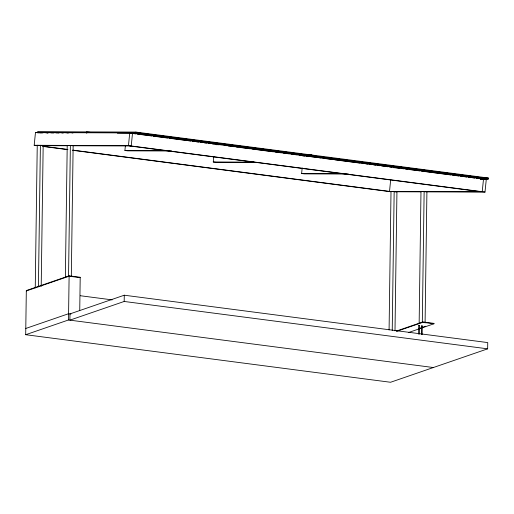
<?xml version="1.0" encoding="UTF-8"?>
<svg xmlns="http://www.w3.org/2000/svg" width="514" height="514" viewBox="0 0 514 514"><rect width="100%" height="100%" fill="white"/><g stroke="black" fill="none" stroke-linecap="round" stroke-linejoin="round"><path stroke-width="0.77" d="M487.651 348.839L124.182 301.461L69.885 320.151L69.975 313.9L124.266 295.209L487.741 342.587L487.651 348.839L390.556 382.268L25.7 334.71L26.317 290.558L69.114 275.825L80.203 277.271L79.741 310.379M35.254 287.859L37.246 145.289L43.17 145.635L41.204 286.337M38.421 286.773L40.4 145.276M65.368 277.489L67.218 145.391L73.142 145.758L71.324 275.967M68.542 276.403L70.373 145.398M25.7 334.71L68.497 319.971L69.114 275.825M124.182 301.461L124.266 295.209M389.079 329.969L391.013 191.401L394.167 191.388L396.943 191.748L394.996 330.849M392.227 330.489L394.167 191.388M418.595 334.19L418.717 325.593L419.514 325.6L418.73 325.613M419.141 323.602L420.985 191.504L426.916 191.87L425.084 322.876M419.392 334.196L419.514 325.6M421.364 334.55L421.486 325.953L421.885 325.876L422.283 325.966L422.167 334.556M422.309 322.516L424.14 191.51M396.602 331.376L422.881 322.323L422.887 321.937L433.977 323.383L433.97 323.769L408.437 332.558M36.963 145.642L34.187 145.282L35.466 132.586L129.734 132.908L486.276 179.386L485.004 192.075L426.684 191.876M35.466 132.586L86.525 132.528L86.48 133.023M42.386 132.882L37.606 132.233L37.657 131.732L86.59 131.899L90.156 132.316M39.963 132.419L47.821 132.875M44.236 132.432L47.731 132.901M45.303 132.439L53.167 132.895M49.575 132.451L51.625 132.818M50.642 132.451L58.506 132.914M54.914 132.471L56.97 132.837M55.981 132.471L63.762 132.83M60.254 132.49L62.31 132.856M68.42 132.85L61.32 132.49L62.984 132.856M65.593 132.503L67.649 132.875M66.666 132.509L73.001 132.766M70.938 132.522L72.988 132.895M72.005 132.528L73.425 132.535M86.59 131.899L86.538 132.4L37.606 132.233M86.866 133.03L86.917 132.528L135.85 132.696L223.166 144.074L223.121 144.575L215.899 144.55M171.663 150.987L127.684 150.84L124.908 150.48L125.39 145.719M34.187 145.282L128.461 145.603L129.734 132.908M132.503 133.274L131.231 145.963L72.911 145.764M117.353 133.132L135.805 133.197L135.85 132.696M135.863 132.567L135.914 132.072L223.23 143.451L223.179 143.952L135.863 132.567L86.93 132.4L86.982 131.905L135.914 132.072M144.37 134.109L146.349 134.032M184.462 139.005L185.978 139.326M200.332 141.401L201.764 141.286L200.344 141.279M258.42 162.501L216.041 162.353L213.265 161.994L213.824 156.442M220.814 143.894L219.388 143.888M216.137 144.685L224.155 144.71L224.207 144.209L311.523 155.594L311.478 156.095L306.659 156.076M222.613 144.081L224.22 144.087L224.271 143.586L311.587 154.971L311.535 155.466L309.936 155.459M224.624 144.389L225.177 144.312L222.485 144.383M232.938 145.475L231.518 145.468M264.806 149.6L262.75 149.233M270.839 150.596L272.818 150.518M348.376 174.021L304.391 173.873L301.622 173.514L302.181 167.956M306.897 156.211L312.512 156.23L312.563 155.729L399.879 167.108L399.834 167.609L393.416 167.59M312.576 155.601L312.628 155.106L399.943 166.485L399.892 166.986L309.923 155.588M342.118 159.552L343.628 159.873M391.276 166.086L389.22 165.714M390.711 179.495L389.516 191.394L72.737 150.107M393.653 167.718L400.869 167.744L400.92 167.243L488.236 178.628L488.184 179.123L480.166 179.097M400.933 167.121L400.984 166.62L488.3 178.005L488.249 178.499L400.933 167.121L396.673 167.101M420.947 169.826L422.457 170.153M436.617 172.254L438.249 172.106L436.823 172.1M422.27 325.985L421.499 325.972M26.31 290.95L69.114 276.211L80.197 277.656M25.79 328.459L68.587 313.72L70.971 314.035M396.609 330.984L422.887 321.937M418.955 328.549L425.714 326.223M394.572 191.761L396.943 191.748M37.541 132.856L40.754 132.869M141.035 133.82L142.462 133.826M144.383 133.987L145.809 133.987M152.703 135.066L154.123 135.073M152.69 135.195L154.11 135.195M160.805 136.306L162.231 136.313M160.792 136.428L162.218 136.435M160.593 136.461L162.019 136.461M172.261 137.707L173.681 137.713M172.248 137.836L173.668 137.836M180.575 138.793L182.001 138.799M180.363 138.947L181.988 138.921M188.677 140.026L190.103 140.033M192.03 140.193L193.45 140.2L192.018 140.322M200.132 141.434L201.559 141.434M200.119 141.556L201.546 141.562M207.733 142.513L209.159 142.519M220.827 143.445L223.23 143.451M221.065 143.573L224.271 143.586M219.401 143.759L220.827 143.766M219.973 143.939L221.579 143.946M219.407 144.068L221.566 144.068M219.394 144.196L224.637 144.261M231.525 145.34L232.951 145.346M231.319 145.494L233.452 145.501M231.306 145.623L233.44 145.629M42.553 145.661L67.321 145.745M239.633 146.58L241.06 146.586M239.62 146.702L241.047 146.708M259.403 149.066L260.823 149.073M259.39 149.188L260.81 149.195M259.191 149.221L260.617 149.227M270.852 150.467L272.279 150.473M124.908 150.48L167.294 150.621M279.173 151.553L280.593 151.559M279.16 151.675L280.58 151.681M298.73 154.194L300.15 154.2M298.718 154.316L300.137 154.322M307.578 154.952L311.587 154.971M310.218 155.093L312.628 155.106M306.331 155.273L308.471 155.279M306.318 155.401L308.458 155.408M310.16 155.723L312.563 155.729M302.669 155.954L305.065 155.96M306.241 156.314L307.835 156.32M318.462 156.854L319.881 156.86M318.25 157.008L319.869 156.982M329.911 158.254L332.05 158.267M329.898 158.383L332.038 158.389M338.231 159.34L339.651 159.346M338.218 159.468L339.638 159.468M349.681 160.741L351.107 160.747L349.668 160.869M357.789 161.981L359.209 161.987M357.776 162.103L359.196 162.109M213.265 161.994L254.051 162.135M365.39 163.06L367.529 163.066M365.377 163.189L367.516 163.195M377.559 164.467L378.979 164.474M377.546 164.589L378.966 164.596M385.661 165.707L387.087 165.707M398.337 166.478L399.943 166.485M397.772 166.607L400.984 166.62M393.268 166.787L394.688 166.793M396.686 166.973L398.292 166.979M396.911 167.23L400.92 167.243M398.498 167.288L397.226 167.326M417.06 169.614L418.48 169.62M416.848 169.768L418.981 169.774M425.162 170.854L426.588 170.86M436.604 172.383L438.024 172.383M301.622 173.514L344.804 173.661M456.381 174.741L457.807 174.747M456.374 174.869L457.794 174.869M464.701 175.827L466.121 175.833M464.489 175.981L466.108 175.955M472.09 177.06L473.516 177.067M476.15 177.227L477.577 177.234L476.137 177.356M485.094 177.992L488.3 178.005M483.758 178.313L485.184 178.313M483.745 178.435L485.171 178.442M484.239 178.487L485.846 178.493M484.227 178.615L488.236 178.628M480.307 179.013L483.507 179.02L482.228 191.716L387.961 191.394M483.88 179.373L486.276 179.386M394.726 191.767L421.094 191.857M145.796 134.115L146.336 134.16M262.738 149.356L263.277 149.401M272.266 150.596L272.805 150.647M389.207 165.842L389.747 165.887M224.22 144.087L311.535 155.466M136.808 132.92L138.33 133.12M148.623 134.456L150.146 134.655M156.629 135.503L158.151 135.702M160.439 135.998L161.961 136.197M168.444 137.039L169.967 137.238M176.45 138.086L177.972 138.285M180.26 138.581L181.783 138.78M188.265 139.622L189.788 139.821M196.264 140.669L197.794 140.868M200.081 141.164L201.604 141.363M203.505 141.613L205.035 141.813M208.08 142.211L209.609 142.404M215.321 143.149L216.85 143.348M227.451 144.73L228.974 144.929M231.261 145.231L232.784 145.43M235.457 145.777L236.98 145.976M239.267 146.272L240.79 146.471M247.273 147.319L248.795 147.512M255.272 148.36L256.801 148.559M259.088 148.854L260.611 149.054M267.087 149.902L268.616 150.101M275.093 150.943L276.616 151.142M278.903 151.437L280.432 151.636M283.098 151.983L284.621 152.183M286.908 152.485L288.431 152.684M294.914 153.525L296.437 153.725M302.155 154.47L303.678 154.669M306.729 155.067L308.252 155.267M314.285 156.05L315.808 156.25M318.095 156.545L319.618 156.744M326.101 157.592L327.624 157.792M334.1 158.633L335.629 158.832M337.916 159.128L339.439 159.327M345.916 160.175L347.445 160.374M353.921 161.216L355.444 161.415M357.731 161.717L359.26 161.91M361.927 162.263L363.449 162.456M365.737 162.758L367.259 162.957M373.742 163.799L375.265 163.998M385.558 165.341L387.081 165.54M404.923 167.866L406.452 168.065M412.928 168.907L414.451 169.106M416.738 169.408L419.026 169.704M424.744 170.449L426.267 170.648M432.749 171.49L434.272 171.689M436.559 171.991L438.082 172.19M440.755 172.537L442.278 172.736M444.565 173.032L446.088 173.231M452.571 174.073L454.093 174.272M460.57 175.12L462.099 175.319M464.386 175.615L465.909 175.814M472.385 176.662L473.914 176.855M479.633 177.6L481.155 177.799M484.201 178.197L485.73 178.397M135.805 133.197L223.121 144.575M224.155 144.71L311.478 156.095M312.512 156.23L399.834 167.609M400.869 167.744L488.184 179.123M132.541 133.473L135.728 133.891M137.322 134.096L139.705 134.405M141.299 134.617L151.643 135.966M153.236 136.171L167.564 138.035M169.157 138.247L186.666 140.528M188.259 140.733L190.643 141.048M192.236 141.254L194.626 141.562M196.219 141.774L198.603 142.082M200.197 142.294L202.587 142.603M204.174 142.808L206.564 143.123M208.157 143.329L210.541 143.637M212.134 143.849L214.524 144.158M216.118 144.363L218.791 144.717M224.072 145.404L226.462 145.713M228.055 145.925L234.423 146.753M236.016 146.959L238.4 147.274M239.993 147.479L250.337 148.829M251.931 149.034L273.422 151.836M275.016 152.041L277.399 152.356M278.993 152.562L281.383 152.87M282.97 153.082L285.36 153.39M286.953 153.602L289.337 153.911M290.93 154.116L293.321 154.431M294.914 154.637L297.298 154.945M298.891 155.157L301.281 155.466M302.868 155.671L305.258 155.986M306.453 156.14L309.235 156.507M310.829 156.712L317.196 157.541M318.789 157.747L321.173 158.061M322.766 158.267L333.117 159.616M334.704 159.822L360.173 163.144M361.766 163.349L364.156 163.664M365.75 163.87L368.133 164.178M369.727 164.39L372.117 164.698M373.704 164.91L376.094 165.219M377.687 165.424L380.071 165.739M381.664 165.945L388.031 166.774M389.625 166.979L392.015 167.294M393.422 167.474L399.969 168.329M401.562 168.541L403.953 168.849M405.546 169.055L407.93 169.369M409.523 169.575L415.89 170.404M417.484 170.616L419.867 170.924M421.461 171.13L431.811 172.479M433.398 172.691L446.929 174.452M448.523 174.657L450.913 174.972M452.5 175.178L454.89 175.486M456.483 175.698L458.867 176.006M460.46 176.218L462.851 176.527M464.444 176.732L466.828 177.047M468.421 177.253L470.811 177.561M472.398 177.773L474.788 178.082M476.382 178.287L478.765 178.602M480.359 178.808L481.952 179.013M66.814 132.554L69.101 132.85M56.135 132.516L59.187 132.914M50.796 132.496L53.841 132.895M45.457 132.477L48.502 132.875M40.111 132.464L43.163 132.863M37.593 132.361L41.563 132.875M128.461 145.603L485.004 192.075M129.682 145.957L480.68 191.709M43.292 146.265L67.964 149.484M42.533 146.368L67.205 149.58M72.776 150.306L390.736 191.754M422.881 322.323L433.97 323.769M80.319 295.73L112.123 299.874M68.497 319.971L433.36 367.529M164.865 136.473L165.392 136.647L164.865 136.473M212.507 142.68L213.034 142.853L212.507 142.68M243.694 146.747L244.221 146.92L243.694 146.747M291.335 152.96L291.862 153.127L291.335 152.96M322.522 157.021L323.049 157.194L322.522 157.021M370.164 163.234L370.69 163.401L370.164 163.234M401.35 167.294L401.877 167.468L401.35 167.294M429.935 171.021L430.462 171.194L429.935 171.021M448.992 173.507L449.519 173.681L448.992 173.507M468.048 175.994L468.575 176.161L468.048 175.994"/></g></svg>
